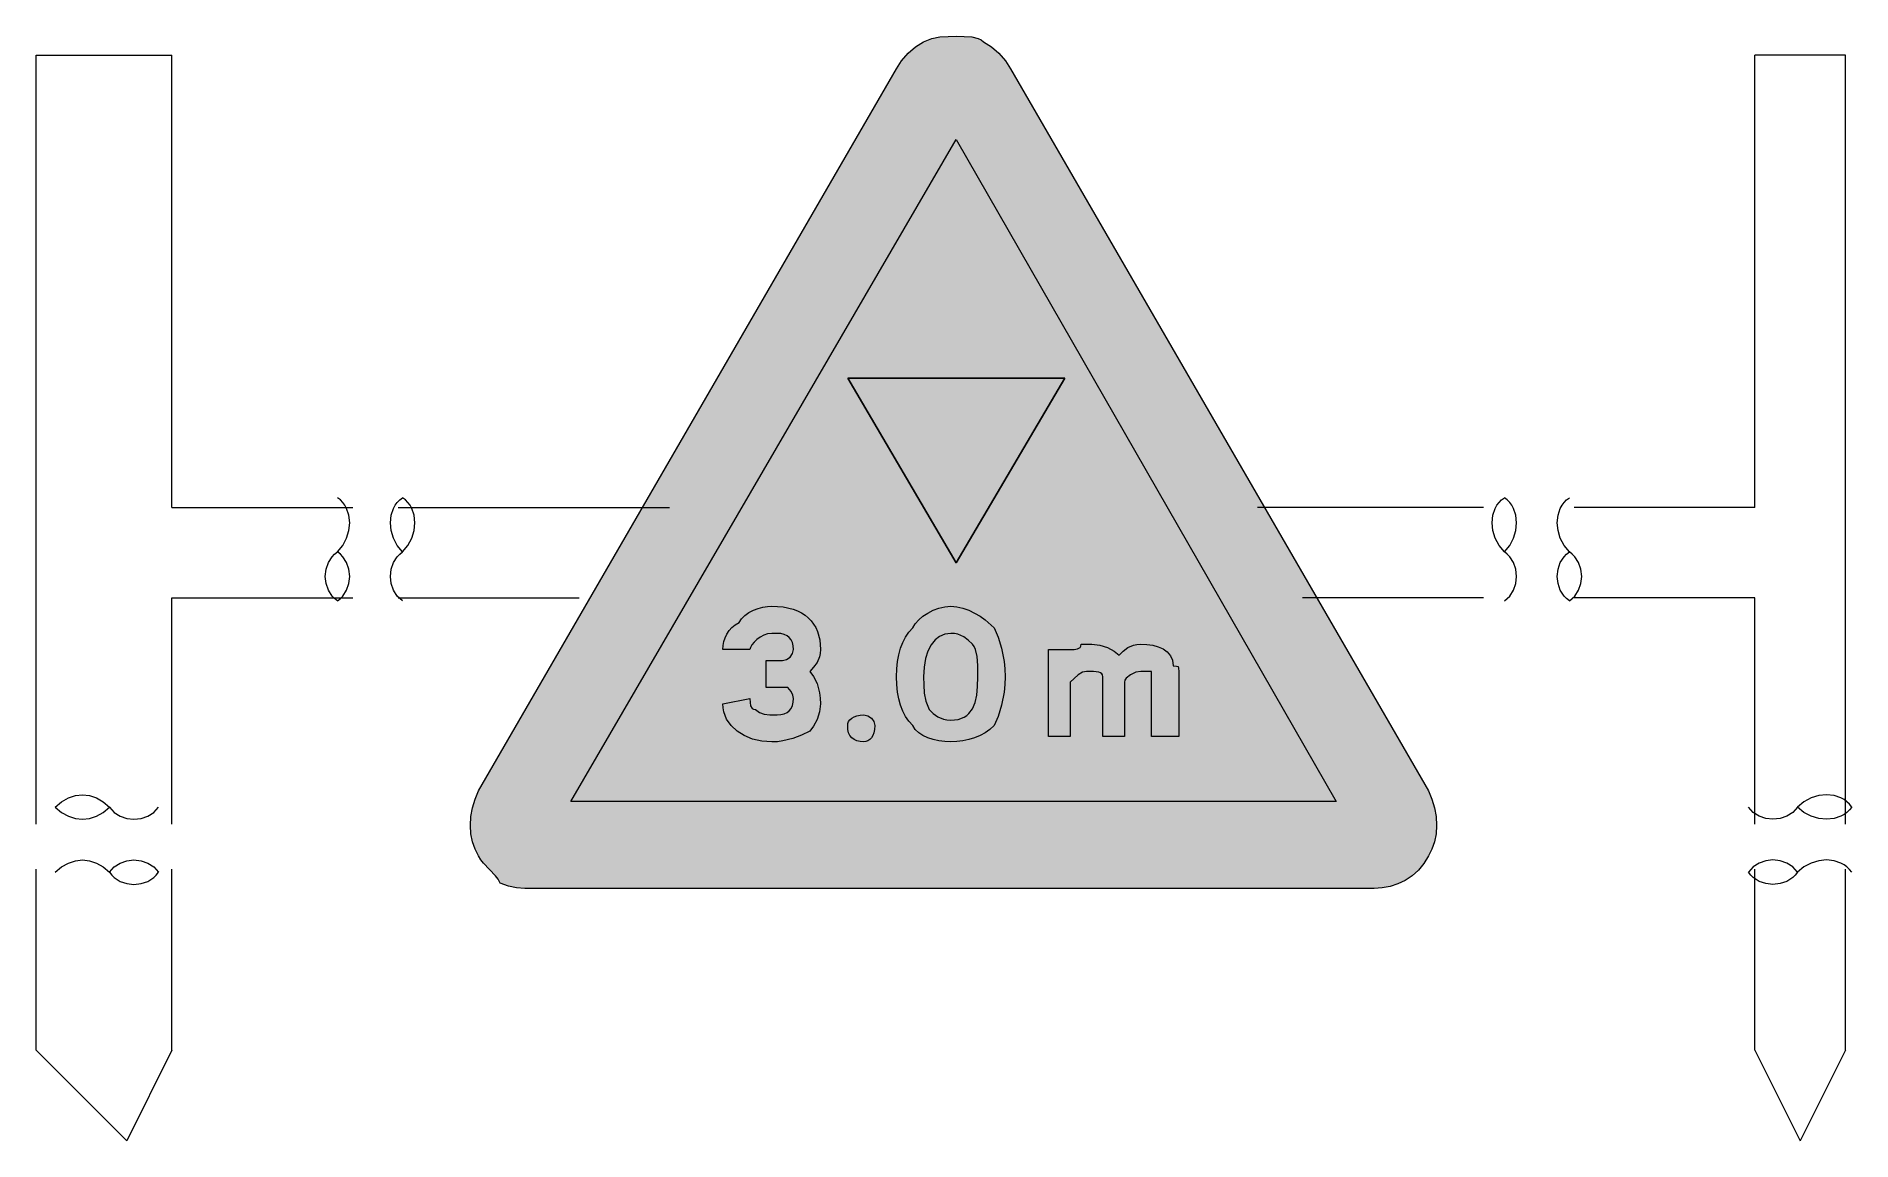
# Model space of a CAD drawing. Header units: metres. Extents: x 81 to 482, y 15 to 259.
import ezdxf

# ---------------------------------------------------------------- set-up
doc = ezdxf.new("R2010")
doc.units = ezdxf.units.M
for name, color, linetype, true_color in [('FILL_BLACK_000000', 7, 'Continuous', 0x000000), ('FILL_RED_FF0000', 7, 'Continuous', 0xff0000), ('FILL_WHITE_FFFFFF', 7, 'Continuous', 0xffffff), ('STROKE_BLACK_000000', 7, 'Continuous', 0x000000)]:
    doc.layers.add(name, color=color, linetype=linetype, true_color=true_color)

msp = doc.modelspace()

# ---------------------------------------------------------------- hatches: boundary and pattern name
at = {"layer": 'FILL_BLACK_000000', "true_color": 0x000000}
h = msp.add_hatch(color=7, dxfattribs=at)
h.dxf.hatch_style = 1
h.paths.add_polyline_path([(308.01, 183.44), (284.01, 142.64), (260.01, 183.44), (308.01, 183.44)])
h = msp.add_hatch(color=7, dxfattribs=at)
h.dxf.hatch_style = 1
h.paths.add_polyline_path([(241.02, 103.2), (238.99, 103.68), (237.16, 104.43), (235.56, 105.44), (234.25, 106.67), (233.25, 108.1), (232.89, 108.88), (232.63, 109.7), (232.47, 110.55), (232.41, 111.44), (238.41, 112.64), (238.43, 111.76), (238.56, 110.99), (238.92, 110.45), (239.21, 110.29), (239.61, 110.24), (240.53, 109.55), (241.56, 109.19), (242.82, 109.06), (244.41, 109.04), (245.25, 109.1), (245.98, 109.26), (246.6, 109.55), (247.11, 109.94), (247.5, 110.45), (247.78, 111.06), (247.95, 111.8), (248.01, 112.64), (247.86, 113.39), (247.5, 114.16), (246.81, 115.04), (245.61, 115.04), (242.01, 115.04), (242.01, 121.04), (245.61, 121.04), (246.49, 121.25), (247.26, 121.79), (247.8, 122.56), (248.01, 123.44), (247.95, 124.28), (247.78, 125.01), (247.5, 125.63), (247.11, 126.14), (246.6, 126.53), (245.98, 126.81), (245.25, 126.98), (244.41, 127.04), (243.21, 127.04), (242.31, 126.93), (241.45, 126.65), (240.64, 126.22), (239.91, 125.69), (239.3, 125.11), (238.82, 124.51), (238.52, 123.94), (238.41, 123.44), (232.41, 123.44), (232.47, 124.34), (232.63, 125.22), (232.92, 126.08), (233.31, 126.89), (233.82, 127.65), (234.43, 128.33), (235.17, 128.94), (236.01, 129.44), (236.57, 130.28), (237.3, 131.01), (238.18, 131.63), (239.16, 132.14), (240.19, 132.53), (241.24, 132.81), (242.26, 132.98), (243.21, 133.04), (245.74, 132.87), (247.93, 132.38), (248.91, 132.02), (249.79, 131.58), (250.59, 131.07), (251.31, 130.49), (251.94, 129.84), (252.49, 129.11), (252.96, 128.33), (253.33, 127.47), (253.84, 125.58), (254.01, 123.44), (253.96, 122.59), (253.8, 121.85), (253.26, 120.59), (252.49, 119.56), (251.61, 118.64), (252.49, 117.51), (253.26, 115.94), (253.8, 113.91), (253.96, 112.73), (254.01, 111.44), (253.8, 109.66), (253.26, 107.99), (252.49, 106.55), (251.61, 105.44), (249.79, 104.56), (247.86, 103.79), (245.7, 103.25), (244.51, 103.09), (243.21, 103.04), (241.02, 103.2)])
h = msp.add_hatch(color=7, dxfattribs=at)
h.dxf.hatch_style = 1
h.paths.add_polyline_path([(294.6, 114.06), (294.06, 111.14), (293.29, 108.66), (292.41, 106.64), (291.46, 105.8), (290.4, 105.06), (289.27, 104.45), (288.06, 103.94), (286.8, 103.55), (285.49, 103.26), (284.16, 103.1), (282.81, 103.04), (281.46, 103.1), (280.15, 103.26), (278.89, 103.55), (277.71, 103.94), (276.65, 104.45), (275.72, 105.06), (274.97, 105.8), (274.41, 106.64), (273.57, 107.6), (272.83, 108.66), (272.22, 109.85), (271.71, 111.14), (271.32, 112.55), (271.03, 114.06), (270.87, 115.7), (270.81, 117.44), (270.87, 119.18), (271.03, 120.81), (271.32, 122.33), (271.71, 123.74), (272.22, 125.03), (272.83, 126.21), (273.57, 127.28), (274.41, 128.24), (274.97, 129.14), (275.72, 130), (276.65, 130.81), (277.71, 131.54), (278.89, 132.15), (280.15, 132.63), (281.46, 132.93), (282.81, 133.04), (284.16, 132.93), (285.49, 132.63), (286.8, 132.15), (288.06, 131.54), (289.27, 130.81), (290.4, 130), (292.41, 128.24), (293.29, 126.21), (294.06, 123.74), (294.6, 120.81), (294.76, 119.18), (294.81, 117.44), (294.76, 115.7), (294.6, 114.06)])
h.paths.add_polyline_path([(288.66, 121.94), (288.3, 123.51), (288.01, 124.13), (287.61, 124.64), (286.69, 125.52), (285.66, 126.29), (284.4, 126.83), (283.66, 126.99), (282.81, 127.04), (281.52, 126.87), (280.35, 126.38), (279.33, 125.58), (278.46, 124.49), (277.76, 123.11), (277.24, 121.47), (276.92, 119.58), (276.81, 117.44), (276.83, 115.64), (276.96, 113.84), (277.32, 112.04), (278.01, 110.24), (278.93, 109.36), (279.96, 108.59), (281.22, 108.05), (281.96, 107.89), (282.81, 107.84), (284.45, 108.01), (285.77, 108.5), (286.33, 108.86), (286.82, 109.3), (287.61, 110.39), (288.18, 111.77), (288.55, 113.41), (288.75, 115.3), (288.81, 117.44), (288.79, 119.91), (288.66, 121.94)], flags=16)
h = msp.add_hatch(color=7, dxfattribs=at)
h.dxf.hatch_style = 1
h.paths.add_polyline_path([(323.74, 118.43), (322.56, 117.89), (321.6, 117.12), (321.32, 116.69), (321.21, 116.24), (321.21, 104.24), (316.41, 104.24), (316.41, 117.44), (316.35, 117.84), (316.18, 118.13), (315.9, 118.35), (315.51, 118.49), (314.38, 118.62), (312.81, 118.64), (311.91, 118.43), (311.01, 117.89), (309.21, 116.24), (309.21, 104.24), (304.41, 104.24), (304.41, 123.44), (309.21, 123.44), (310.09, 123.46), (310.86, 123.59), (311.4, 123.95), (311.56, 124.24), (311.61, 124.64), (314.01, 124.64), (315.79, 124.43), (317.46, 123.89), (318.9, 123.12), (320.01, 122.24), (320.93, 123.12), (321.96, 123.89), (323.22, 124.43), (323.96, 124.59), (324.81, 124.64), (326.15, 124.58), (327.45, 124.4), (328.67, 124.07), (329.76, 123.59), (330.68, 122.94), (331.39, 122.11), (331.85, 121.08), (332.01, 119.84), (332.7, 119.82), (333.06, 119.69), (333.19, 119.33), (333.21, 118.64), (333.21, 104.24), (327.21, 104.24), (327.21, 117.44), (327.21, 118.64), (324.81, 118.64), (323.74, 118.43)])
h = msp.add_hatch(color=7, dxfattribs=at)
h.dxf.hatch_style = 1
h.paths.add_polyline_path([(265.96, 105.8), (265.8, 105.06), (265.57, 104.45), (265.26, 103.94), (264.9, 103.55), (264.49, 103.26), (264.06, 103.1), (263.61, 103.04), (262.77, 103.1), (262.03, 103.26), (261.42, 103.55), (260.91, 103.94), (260.52, 104.45), (260.23, 105.06), (260.07, 105.8), (260.01, 106.64), (260.07, 107.09), (260.23, 107.52), (260.52, 107.93), (260.91, 108.29), (261.42, 108.6), (262.03, 108.83), (262.77, 108.99), (263.61, 109.04), (264.49, 108.83), (265.26, 108.29), (265.8, 107.52), (266.01, 106.64), (265.96, 105.8)])
at = {"layer": 'FILL_RED_FF0000', "true_color": 0xff0000}
h = msp.add_hatch(color=7, dxfattribs=at)
h.dxf.hatch_style = 1
h.paths.add_polyline_path([(389.2, 90.39), (389.76, 88.47), (390.1, 86.52), (390.21, 84.59), (390.1, 82.71), (389.76, 80.93), (389.2, 79.3), (388.41, 77.84), (387.4, 76.15), (386.2, 74.69), (384.82, 73.45), (383.31, 72.44), (381.68, 71.65), (379.97, 71.09), (378.21, 70.75), (376.41, 70.64), (190.41, 70.64), (188.61, 70.66), (186.81, 70.79), (185.01, 71.15), (183.21, 71.84), (182.71, 72.69), (182.12, 73.45), (180.81, 74.84), (179.5, 76.23), (178.91, 76.99), (178.41, 77.84), (177.62, 79.3), (177.06, 80.93), (176.72, 82.71), (176.61, 84.59), (176.72, 86.52), (177.06, 88.47), (177.62, 90.39), (178.41, 92.24), (270.81, 251.84), (271.92, 253.62), (273.36, 255.29), (275.03, 256.73), (276.81, 257.84), (278.61, 258.53), (280.41, 258.89), (282.21, 259.02), (284.01, 259.04), (285.79, 259.02), (287.46, 258.89), (288.9, 258.53), (289.51, 258.24), (290.01, 257.84), (291.79, 256.73), (293.46, 255.29), (294.9, 253.62), (296.01, 251.84), (388.41, 92.24), (389.2, 90.39)])
at = {"layer": 'FILL_WHITE_FFFFFF', "true_color": 0xffffff}
h = msp.add_hatch(color=7, dxfattribs=at)
h.dxf.hatch_style = 1
h.paths.add_polyline_path([(198.81, 89.84), (284.01, 236.24), (368.01, 89.84), (198.81, 89.84)])

# ---------------------------------------------------------------- linework, layer by layer
at = {"layer": 'FILL_BLACK_000000', "lineweight": 0, "true_color": 0x000000}
for points in [[(308.01, 183.44), (284.01, 142.64), (260.01, 183.44)], [(241.02, 103.2), (238.99, 103.68), (237.16, 104.43), (235.56, 105.44), (234.25, 106.67), (233.25, 108.1), (232.89, 108.88), (232.63, 109.7), (232.47, 110.55), (232.41, 111.44), (238.41, 112.64), (238.43, 111.76), (238.56, 110.99), (238.92, 110.45), (239.21, 110.29), (239.61, 110.24), (240.53, 109.55), (241.56, 109.19), (242.82, 109.06), (244.41, 109.04), (245.25, 109.1), (245.98, 109.26), (246.6, 109.55), (247.11, 109.94), (247.5, 110.45), (247.78, 111.06), (247.95, 111.8), (248.01, 112.64), (247.86, 113.39), (247.5, 114.16), (246.81, 115.04), (245.61, 115.04), (242.01, 115.04), (242.01, 121.04), (245.61, 121.04), (246.49, 121.25), (247.26, 121.79), (247.8, 122.56), (248.01, 123.44), (247.95, 124.28), (247.78, 125.01), (247.5, 125.63), (247.11, 126.14), (246.6, 126.53), (245.98, 126.81), (245.25, 126.98), (244.41, 127.04), (243.21, 127.04), (242.31, 126.93), (241.45, 126.65), (240.64, 126.22), (239.91, 125.69), (239.3, 125.11), (238.82, 124.51), (238.52, 123.94), (238.41, 123.44), (232.41, 123.44), (232.47, 124.34), (232.63, 125.22), (232.92, 126.08), (233.31, 126.89), (233.82, 127.65), (234.43, 128.33), (235.17, 128.94), (236.01, 129.44), (236.57, 130.28), (237.3, 131.01), (238.18, 131.63), (239.16, 132.14), (240.19, 132.53), (241.24, 132.81), (242.26, 132.98), (243.21, 133.04), (245.74, 132.87), (247.93, 132.38), (248.91, 132.02), (249.79, 131.58), (250.59, 131.07), (251.31, 130.49), (251.94, 129.84), (252.49, 129.11), (252.96, 128.33), (253.33, 127.47), (253.84, 125.58), (254.01, 123.44), (253.96, 122.59), (253.8, 121.85), (253.26, 120.59), (252.49, 119.56), (251.61, 118.64), (252.49, 117.51), (253.26, 115.94), (253.8, 113.91), (253.96, 112.73), (254.01, 111.44), (253.8, 109.66), (253.26, 107.99), (252.49, 106.55), (251.61, 105.44), (249.79, 104.56), (247.86, 103.79), (245.7, 103.25), (244.51, 103.09), (243.21, 103.04)], [(294.6, 114.06), (294.06, 111.14), (293.29, 108.66), (292.41, 106.64), (291.46, 105.8), (290.4, 105.06), (289.27, 104.45), (288.06, 103.94), (286.8, 103.55), (285.49, 103.26), (284.16, 103.1), (282.81, 103.04), (281.46, 103.1), (280.15, 103.26), (278.89, 103.55), (277.71, 103.94), (276.65, 104.45), (275.72, 105.06), (274.97, 105.8), (274.41, 106.64), (273.57, 107.6), (272.83, 108.66), (272.22, 109.85), (271.71, 111.14), (271.32, 112.55), (271.03, 114.06), (270.87, 115.7), (270.81, 117.44), (270.87, 119.18), (271.03, 120.81), (271.32, 122.33), (271.71, 123.74), (272.22, 125.03), (272.83, 126.21), (273.57, 127.28), (274.41, 128.24), (274.97, 129.14), (275.72, 130), (276.65, 130.81), (277.71, 131.54), (278.89, 132.15), (280.15, 132.63), (281.46, 132.93), (282.81, 133.04), (284.16, 132.93), (285.49, 132.63), (286.8, 132.15), (288.06, 131.54), (289.27, 130.81), (290.4, 130), (292.41, 128.24), (293.29, 126.21), (294.06, 123.74), (294.6, 120.81), (294.76, 119.18), (294.81, 117.44), (294.76, 115.7)], [(288.66, 121.94), (288.3, 123.51), (288.01, 124.13), (287.61, 124.64), (286.69, 125.52), (285.66, 126.29), (284.4, 126.83), (283.66, 126.99), (282.81, 127.04), (281.52, 126.87), (280.35, 126.38), (279.33, 125.58), (278.46, 124.49), (277.76, 123.11), (277.24, 121.47), (276.92, 119.58), (276.81, 117.44), (276.83, 115.64), (276.96, 113.84), (277.32, 112.04), (278.01, 110.24), (278.93, 109.36), (279.96, 108.59), (281.22, 108.05), (281.96, 107.89), (282.81, 107.84), (284.45, 108.01), (285.77, 108.5), (286.33, 108.86), (286.82, 109.3), (287.61, 110.39), (288.18, 111.77), (288.55, 113.41), (288.75, 115.3), (288.81, 117.44), (288.79, 119.91)], [(323.74, 118.43), (322.56, 117.89), (321.6, 117.12), (321.32, 116.69), (321.21, 116.24), (321.21, 104.24), (316.41, 104.24), (316.41, 117.44), (316.35, 117.84), (316.18, 118.13), (315.9, 118.35), (315.51, 118.49), (314.38, 118.62), (312.81, 118.64), (311.91, 118.43), (311.01, 117.89), (309.21, 116.24), (309.21, 104.24), (304.41, 104.24), (304.41, 123.44), (309.21, 123.44), (310.09, 123.46), (310.86, 123.59), (311.4, 123.95), (311.56, 124.24), (311.61, 124.64), (314.01, 124.64), (315.79, 124.43), (317.46, 123.89), (318.9, 123.12), (320.01, 122.24), (320.93, 123.12), (321.96, 123.89), (323.22, 124.43), (323.96, 124.59), (324.81, 124.64), (326.15, 124.58), (327.45, 124.4), (328.67, 124.07), (329.76, 123.59), (330.68, 122.94), (331.39, 122.11), (331.85, 121.08), (332.01, 119.84), (332.7, 119.82), (333.06, 119.69), (333.19, 119.33), (333.21, 118.64), (333.21, 104.24), (327.21, 104.24), (327.21, 117.44), (327.21, 118.64), (324.81, 118.64)], [(265.96, 105.8), (265.8, 105.06), (265.57, 104.45), (265.26, 103.94), (264.9, 103.55), (264.49, 103.26), (264.06, 103.1), (263.61, 103.04), (262.77, 103.1), (262.03, 103.26), (261.42, 103.55), (260.91, 103.94), (260.52, 104.45), (260.23, 105.06), (260.07, 105.8), (260.01, 106.64), (260.07, 107.09), (260.23, 107.52), (260.52, 107.93), (260.91, 108.29), (261.42, 108.6), (262.03, 108.83), (262.77, 108.99), (263.61, 109.04), (264.49, 108.83), (265.26, 108.29), (265.8, 107.52), (266.01, 106.64)]]:
    msp.add_lwpolyline(points, close=True, dxfattribs=at)
at = {"layer": 'FILL_RED_FF0000', "lineweight": 0, "true_color": 0xff0000}
msp.add_lwpolyline([(389.2, 90.39), (389.76, 88.47), (390.1, 86.52), (390.21, 84.59), (390.1, 82.71), (389.76, 80.93), (389.2, 79.3), (388.41, 77.84), (387.4, 76.15), (386.2, 74.69), (384.82, 73.45), (383.31, 72.44), (381.68, 71.65), (379.97, 71.09), (378.21, 70.75), (376.41, 70.64), (190.41, 70.64), (188.61, 70.66), (186.81, 70.79), (185.01, 71.15), (183.21, 71.84), (182.71, 72.69), (182.12, 73.45), (180.81, 74.84), (179.5, 76.23), (178.91, 76.99), (178.41, 77.84), (177.62, 79.3), (177.06, 80.93), (176.72, 82.71), (176.61, 84.59), (176.72, 86.52), (177.06, 88.47), (177.62, 90.39), (178.41, 92.24), (270.81, 251.84), (271.92, 253.62), (273.36, 255.29), (275.03, 256.73), (276.81, 257.84), (278.61, 258.53), (280.41, 258.89), (282.21, 259.02), (284.01, 259.04), (285.79, 259.02), (287.46, 258.89), (288.9, 258.53), (289.51, 258.24), (290.01, 257.84), (291.79, 256.73), (293.46, 255.29), (294.9, 253.62), (296.01, 251.84), (388.41, 92.24)], close=True, dxfattribs=at)
at = {"layer": 'FILL_WHITE_FFFFFF', "lineweight": 0, "true_color": 0xff0000}
msp.add_lwpolyline([(198.81, 89.84), (284.01, 236.24), (368.01, 89.84)], close=True, dxfattribs=at)
at = {"layer": 'STROKE_BLACK_000000', "lineweight": 0, "true_color": 0x000000}
for points in [[(80.61, 254.88), (110.61, 254.88)], [(80.61, 84.88), (80.61, 254.88)], [(110.61, 154.88), (110.61, 254.88)], [(480.61, 254.88), (460.61, 254.88)], [(460.61, 154.88), (460.61, 254.88)], [(480.61, 84.88), (480.61, 254.88)], [(260.01, 183.44), (284.01, 142.64), (308.01, 183.44), (260.01, 183.44)], [(147.21, 145.04), (148.39, 146.49), (149.23, 148.1), (149.74, 149.79), (149.91, 151.49), (149.74, 153.14), (149.23, 154.66), (148.86, 155.35), (148.39, 155.98), (147.84, 156.55), (147.21, 157.04)], [(161.61, 145.04), (160.43, 146.49), (159.58, 148.1), (159.08, 149.79), (158.91, 151.49), (159.08, 153.14), (159.58, 154.66), (159.96, 155.35), (160.43, 155.98), (160.98, 156.55), (161.61, 157.04)], [(161.61, 145.04), (162.79, 146.49), (163.63, 148.1), (164.14, 149.79), (164.31, 151.49), (164.14, 153.14), (163.63, 154.66), (163.26, 155.35), (162.79, 155.98), (162.24, 156.55), (161.61, 157.04)], [(405.21, 145.04), (404.03, 146.49), (403.18, 148.1), (402.68, 149.79), (402.51, 151.49), (402.68, 153.14), (403.18, 154.66), (403.56, 155.35), (404.03, 155.98), (404.58, 156.55), (405.21, 157.04)], [(405.21, 145.04), (406.39, 146.49), (407.23, 148.1), (407.74, 149.79), (407.91, 151.49), (407.74, 153.14), (407.23, 154.66), (406.86, 155.35), (406.39, 155.98), (405.84, 156.55), (405.21, 157.04)], [(419.61, 145.04), (418.43, 146.49), (417.58, 148.1), (417.08, 149.79), (416.91, 151.49), (417.08, 153.14), (417.58, 154.66), (417.96, 155.35), (418.43, 155.98), (418.98, 156.55), (419.61, 157.04)], [(110.61, 154.88), (150.61, 154.88)], [(160.61, 154.88), (220.61, 154.88)], [(400.61, 154.88), (350.61, 154.88)], [(460.61, 154.88), (420.61, 154.88)], [(147.21, 134.24), (146.58, 134.73), (146.03, 135.29), (145.18, 136.6), (144.68, 138.08), (144.51, 139.64), (144.68, 141.2), (145.18, 142.68), (146.03, 143.99), (146.58, 144.55), (147.21, 145.04)], [(147.21, 134.24), (147.84, 134.73), (148.39, 135.29), (149.23, 136.6), (149.74, 138.08), (149.91, 139.64), (149.74, 141.2), (149.23, 142.68), (148.39, 143.99), (147.84, 144.55), (147.21, 145.04)], [(161.61, 134.24), (160.98, 134.73), (160.43, 135.29), (159.58, 136.6), (159.08, 138.08), (158.91, 139.64), (159.08, 141.2), (159.58, 142.68), (160.43, 143.99), (160.98, 144.55), (161.61, 145.04)], [(405.21, 134.24), (405.84, 134.73), (406.39, 135.29), (407.23, 136.6), (407.74, 138.08), (407.91, 139.64), (407.74, 141.2), (407.23, 142.68), (406.39, 143.99), (405.84, 144.55), (405.21, 145.04)], [(419.61, 134.24), (418.98, 134.73), (418.43, 135.29), (417.58, 136.6), (417.08, 138.08), (416.91, 139.64), (417.08, 141.2), (417.58, 142.68), (418.43, 143.99), (418.98, 144.55), (419.61, 145.04)], [(419.61, 134.24), (420.24, 134.73), (420.79, 135.29), (421.63, 136.6), (422.14, 138.08), (422.31, 139.64), (422.14, 141.2), (421.63, 142.68), (420.79, 143.99), (420.24, 144.55), (419.61, 145.04)], [(110.61, 134.88), (150.61, 134.88)], [(110.61, 84.88), (110.61, 134.88)], [(160.61, 134.88), (200.61, 134.88)], [(400.61, 134.88), (360.61, 134.88)], [(460.61, 134.88), (420.61, 134.88)], [(460.61, 84.88), (460.61, 134.88)], [(84.81, 88.64), (86.21, 89.82), (87.7, 90.66), (89.24, 91.17), (90.81, 91.34), (92.38, 91.17), (93.92, 90.66), (95.41, 89.82), (96.81, 88.64)], [(84.81, 88.64), (86.21, 87.46), (87.7, 86.61), (89.24, 86.11), (90.81, 85.94), (92.38, 86.11), (93.92, 86.61), (95.41, 87.46), (96.81, 88.64)], [(96.81, 88.64), (97.3, 88.01), (97.86, 87.46), (99.17, 86.61), (100.65, 86.11), (102.21, 85.94), (103.77, 86.11), (105.25, 86.61), (106.56, 87.46), (107.12, 88.01), (107.61, 88.64)], [(470.01, 88.64), (469.52, 88.01), (468.96, 87.46), (467.65, 86.61), (466.17, 86.11), (464.61, 85.94), (463.05, 86.11), (461.57, 86.61), (460.26, 87.46), (459.7, 88.01), (459.21, 88.64)], [(482.01, 88.64), (481.52, 89.27), (480.95, 89.82), (480.32, 90.29), (479.63, 90.66), (478.11, 91.17), (476.46, 91.34), (474.76, 91.17), (473.07, 90.66), (471.46, 89.82), (470.01, 88.64)], [(482.01, 88.64), (481.52, 88.01), (480.95, 87.46), (480.32, 86.99), (479.63, 86.61), (478.11, 86.11), (476.46, 85.94), (474.76, 86.11), (473.07, 86.61), (471.46, 87.46), (470.01, 88.64)], [(84.81, 74.24), (86.21, 75.42), (87.7, 76.26), (89.24, 76.77), (90.81, 76.94), (92.38, 76.77), (93.92, 76.26), (95.41, 75.42), (96.81, 74.24)], [(96.81, 74.24), (97.3, 74.87), (97.86, 75.42), (99.17, 76.26), (100.65, 76.77), (102.21, 76.94), (103.77, 76.77), (105.25, 76.26), (106.56, 75.42), (107.12, 74.87), (107.61, 74.24)], [(470.01, 74.24), (469.52, 74.87), (468.96, 75.42), (467.65, 76.26), (466.17, 76.77), (464.61, 76.94), (463.05, 76.77), (461.57, 76.26), (460.26, 75.42), (459.7, 74.87), (459.21, 74.24)], [(482.01, 74.24), (481.52, 74.87), (480.95, 75.42), (480.32, 75.89), (479.63, 76.26), (478.11, 76.77), (476.46, 76.94), (474.76, 76.77), (473.07, 76.26), (471.46, 75.42), (470.01, 74.24)], [(80.61, 34.88), (80.61, 74.88)], [(96.81, 74.24), (97.3, 73.61), (97.86, 73.06), (99.17, 72.21), (100.65, 71.71), (102.21, 71.54), (103.77, 71.71), (105.25, 72.21), (106.56, 73.06), (107.12, 73.61), (107.61, 74.24)], [(110.61, 34.88), (110.61, 74.88)], [(470.01, 74.24), (469.52, 73.61), (468.96, 73.06), (467.65, 72.21), (466.17, 71.71), (464.61, 71.54), (463.05, 71.71), (461.57, 72.21), (460.26, 73.06), (459.7, 73.61), (459.21, 74.24)], [(460.61, 34.88), (460.61, 74.88)], [(480.61, 34.88), (480.61, 74.88)], [(80.61, 34.88), (100.61, 14.88)], [(110.61, 34.88), (100.61, 14.88)], [(460.61, 34.88), (470.61, 14.88)], [(480.61, 34.88), (470.61, 14.88)]]:
    msp.add_lwpolyline(points, dxfattribs=at)

doc.saveas('drawing.dxf')
